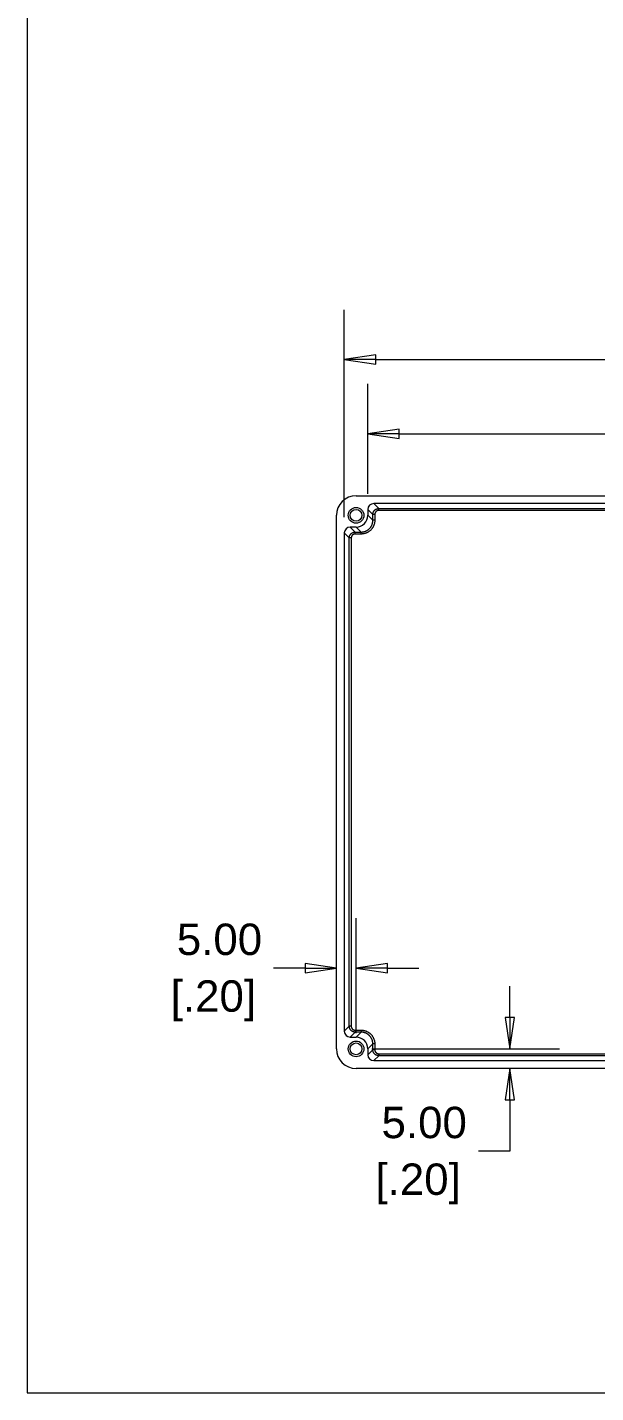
# Model space of a CAD drawing. Header units: millimetres. Extents: x 14 to 1104, y 14 to 850.
# Drawn here: x 30 to 174.8, y 30 to 378 of the extents above; entities that cross this region are included whole.
import ezdxf

# ---------------------------------------------------------------- set-up
doc = ezdxf.new("R2010")
doc.units = ezdxf.units.MM
doc.header["$LTSCALE"] = 4
doc.layers.get('0').update_dxf_attribs({"lineweight": 25})
for name, color, linetype, lineweight in [('Dimension (ANSI)', 7, 'Continuous', 9), ('Sketch Geometry (ANSI)', 7, 'Continuous', 9), ('Visible (ANSI)', 7, 'Continuous', 9), ('Visible Narrow (ANSI)', 7, 'Continuous', 9)]:
    doc.layers.add(name, color=color, linetype=linetype, lineweight=lineweight)
doc.styles.add('Note Text (ANSI)', font='arial.ttf')
doc.dimstyles.new('Default - mm (ANSI)', dxfattribs={"dimscale": 4, "dimtxt": 2, "dimasz": 2, "dimexe": 3.175, "dimexo": 1, "dimgap": 0.8, "dimtad": 0, "dimtih": 1, "dimtoh": 1, "dimrnd": 1e-08, "dimzin": 4, "dimdsep": 46, "dimtxsty": 'Note Text (ANSI)', "dimblk": 'Filled-1', "dimcen": 0.09, "dimdle": 10, "dimclrd": 256, "dimclre": 256, "dimclrt": 256, "dimadec": 1, "dimazin": 0, "dimtfac": 1.524, "dimtofl": 0, "dimtmove": 0, "dimatfit": 3, "dimfxl": 0, "dimtolj": 1, "dimtzin": 0, "dimlwd": -1, "dimlwe": -1, "dimarcsym": 0})

# ---------------------------------------------------------------- blocks, each defined once
blk = doc.blocks.new('Filled-1')
at = {"color": 0}
for p, q in [((0, 0), (-1, 0.15)), ((-1, 0.15), (-1, -0.15)), ((-1, 0), (0, 0)), ((-1, -0.15), (0, 0))]:
    blk.add_line(p, q, dxfattribs=at)
at = {"color": 0, "flags": 128}
blk.add_lwpolyline([(-1, -0.15), (0, 0), (-1, 0.15), (-1, -0.15)], dxfattribs=at)
at = {"color": 0}
blk.add_solid([(-1, -0.15), (0, 0), (-1, 0.15), (-1, -0.15)], dxfattribs=at)
blk = doc.blocks.new('*D20')
at = {"layer": 'Defpoints', "color": 0, "transparency": 16777216}
for p in [(322.76, 274.41), (116.76, 255.13), (322.76, 255.13)]:
    blk.add_point(p, dxfattribs=at)
at = {"layer": 'Dimension (ANSI)', "transparency": 16777216}
for p, q in [((116.76, 259.13), (116.76, 287.11)), ((322.76, 259.13), (322.76, 287.11)), ((124.76, 274.41), (219.66, 274.41)), ((314.76, 274.41), (262.82, 274.41))]:
    blk.add_line(p, q, dxfattribs=at)
at = {"layer": 'Dimension (ANSI)', "transparency": 16777216, "xscale": 8, "yscale": 8, "zscale": 8, "rotation": 180}
blk.add_blockref('Filled-1', (116.76, 274.41), dxfattribs=at)
at = {"layer": 'Dimension (ANSI)', "transparency": 16777216, "xscale": 8, "yscale": 8, "zscale": 8}
blk.add_blockref('Filled-1', (322.76, 274.41), dxfattribs=at)
at = {"layer": 'Dimension (ANSI)', "transparency": 16777216, "char_height": 8, "attachment_point": 5, "style": 'Note Text (ANSI)'}
for s, insert in [('\\A1; 206.00', (241.24, 281.69)), ('\\A1;[8.11]', (241.24, 266.08))]:
    blk.add_mtext(s, dxfattribs=dict(at, insert=insert))
blk = doc.blocks.new('*D23')
at = {"layer": 'Defpoints', "color": 0, "transparency": 16777216}
for p in [(328.76, 293.34), (110.76, 249.13), (328.76, 249.13)]:
    blk.add_point(p, dxfattribs=at)
at = {"layer": 'Dimension (ANSI)', "transparency": 16777216}
for p, q in [((110.76, 253.13), (110.76, 306.04)), ((328.76, 253.13), (328.76, 306.04)), ((118.76, 293.34), (181.79, 293.34)), ((320.76, 293.34), (224.95, 293.34))]:
    blk.add_line(p, q, dxfattribs=at)
at = {"layer": 'Dimension (ANSI)', "transparency": 16777216, "xscale": 8, "yscale": 8, "zscale": 8, "rotation": 180}
blk.add_blockref('Filled-1', (110.76, 293.34), dxfattribs=at)
at = {"layer": 'Dimension (ANSI)', "transparency": 16777216, "xscale": 8, "yscale": 8, "zscale": 8}
blk.add_blockref('Filled-1', (328.76, 293.34), dxfattribs=at)
at = {"layer": 'Dimension (ANSI)', "transparency": 16777216, "char_height": 8, "attachment_point": 5, "style": 'Note Text (ANSI)'}
for s, insert in [('\\A1; 218.00', (203.37, 300.63)), ('\\A1;[8.58]', (203.37, 285.02))]:
    blk.add_mtext(s, dxfattribs=dict(at, insert=insert))
blk = doc.blocks.new('*D24')
at = {"layer": 'Defpoints', "color": 0, "transparency": 16777216}
for p in [(108.76, 138.22), (108.76, 117.63), (113.76, 117.63)]:
    blk.add_point(p, dxfattribs=at)
at = {"layer": 'Dimension (ANSI)', "transparency": 16777216}
for p, q in [((113.76, 121.63), (113.76, 150.92)), ((100.76, 138.22), (92.76, 138.22)), ((121.76, 138.22), (129.76, 138.22))]:
    blk.add_line(p, q, dxfattribs=at)
at = {"layer": 'Dimension (ANSI)', "transparency": 16777216, "xscale": 8, "yscale": 8, "zscale": 8}
blk.add_blockref('Filled-1', (108.76, 138.22), dxfattribs=at)
at = {"layer": 'Dimension (ANSI)', "transparency": 16777216, "xscale": 8, "yscale": 8, "zscale": 8, "rotation": 180}
blk.add_blockref('Filled-1', (113.76, 138.22), dxfattribs=at)
at = {"layer": 'Dimension (ANSI)', "transparency": 16777216, "char_height": 8, "attachment_point": 5, "style": 'Note Text (ANSI)'}
for s, insert in [('\\A1; 5.00', (77.4, 145.51)), ('\\A1;[.20]', (77.4, 129.9))]:
    blk.add_mtext(s, dxfattribs=dict(at, insert=insert))
blk = doc.blocks.new('*D38')
at = {"layer": 'Defpoints', "color": 0, "transparency": 16777216}
for p in [(113.76, 117.63), (152.93, 117.63), (113.76, 112.63)]:
    blk.add_point(p, dxfattribs=at)
at = {"layer": 'Dimension (ANSI)', "transparency": 16777216}
for p, q in [((152.93, 125.63), (152.93, 133.63)), ((117.76, 117.63), (165.63, 117.63)), ((152.93, 104.63), (152.93, 91.53)), ((152.93, 91.53), (144.93, 91.53))]:
    blk.add_line(p, q, dxfattribs=at)
at = {"layer": 'Dimension (ANSI)', "transparency": 16777216, "xscale": 8, "yscale": 8, "zscale": 8}
for p, rotation in [((152.93, 117.63), 270), ((152.93, 112.63), 90)]:
    blk.add_blockref('Filled-1', p, dxfattribs=dict(at, rotation=rotation))
at = {"layer": 'Dimension (ANSI)', "transparency": 16777216, "char_height": 8, "attachment_point": 5, "style": 'Note Text (ANSI)'}
for s, insert in [('\\A1; 5.00', (129.57, 98.82)), ('\\A1;[.20]', (129.57, 83.21))]:
    blk.add_mtext(s, dxfattribs=dict(at, insert=insert))
blk = doc.blocks.new('Borders Hammond Border')
at = {"layer": 'Sketch Geometry (ANSI)'}
for p, q in [((7.5, 208.4), (7.5, 7.5)), ((7.5, 7.5), (271.9, 7.5))]:
    blk.add_line(p, q, dxfattribs=at)

msp = doc.modelspace()

# ---------------------------------------------------------------- linework, layer by layer
at = {"layer": 'Visible (ANSI)'}
for p, q in [((113.759, 258.634), (325.762, 258.634)), ((116.76, 255.135), (116.76, 253.633)), ((215.261, 256.634), (118.26, 256.634)), ((108.76, 117.632), (108.76, 253.636)), ((113.761, 250.634), (112.26, 250.634)), ((110.76, 249.135), (110.76, 122.134)), ((112.26, 120.634), (113.761, 120.634)), ((116.76, 117.635), (116.76, 116.134)), ((325.762, 112.634), (113.759, 112.634)), ((118.26, 114.634), (215.261, 114.634))]:
    msp.add_line(p, q, dxfattribs=at)
for centre, radius in [((113.76, 253.634), 2), ((113.76, 253.634), 1.5), ((113.76, 117.634), 2), ((113.76, 117.634), 1.5)]:
    msp.add_circle(centre, radius, dxfattribs=at)
for centre, major_axis, start_param, end_param in [((113.762, 253.632), (-3.538, 3.538), 5.4981298, 7.0682409), ((118.261, 255.134), (1.061, -1.061), 2.3565371, 3.9266482), ((112.261, 249.134), (1.061, -1.061), 2.3565371, 3.9266482), ((113.759, 253.635), (-2.123, 2.123), 2.3565371, 3.9266482), ((112.261, 122.135), (-1.061, -1.061), 5.4981298, 7.0682409), ((113.759, 117.633), (2.123, 2.123), 5.4981298, 7.0682409), ((113.762, 117.636), (3.538, 3.538), 2.3565371, 3.9266482), ((118.261, 116.135), (-1.061, -1.061), 5.4981298, 7.0682409)]:
    msp.add_ellipse(centre, major_axis=major_axis, ratio=0.999315, start_param=start_param, end_param=end_param, dxfattribs=at)
at = {"layer": 'Visible Narrow (ANSI)'}
for p, q in [((118.031, 253.864), (116.76, 255.135)), ((118.26, 256.634), (119.53, 255.364)), ((119.53, 255.364), (213.991, 255.364)), ((119.53, 254.864), (119.53, 255.364)), ((213.991, 254.864), (119.53, 254.864)), ((112.26, 250.634), (113.53, 249.364)), ((115.032, 249.364), (113.761, 250.634)), ((116.76, 253.633), (118.031, 252.363)), ((118.031, 252.363), (118.031, 253.864)), ((118.531, 253.864), (118.031, 253.864)), ((118.531, 252.363), (118.031, 252.363)), ((118.531, 253.864), (118.531, 252.363)), ((112.031, 247.864), (110.76, 249.135)), ((112.031, 123.404), (112.031, 247.864)), ((112.531, 247.864), (112.031, 247.864)), ((112.531, 247.864), (112.531, 123.404)), ((113.53, 249.364), (115.032, 249.364)), ((113.53, 248.864), (113.53, 249.364)), ((115.032, 248.864), (113.53, 248.864)), ((115.032, 248.864), (115.032, 249.364)), ((110.76, 122.134), (112.031, 123.404)), ((112.531, 123.404), (112.031, 123.404)), ((113.53, 121.904), (112.26, 120.634)), ((113.53, 122.404), (115.032, 122.404)), ((113.53, 122.404), (113.53, 121.904)), ((115.032, 121.904), (113.53, 121.904)), ((113.761, 120.634), (115.032, 121.904)), ((115.032, 122.404), (115.032, 121.904)), ((118.031, 118.906), (116.76, 117.635)), ((118.031, 117.404), (118.031, 118.906)), ((118.531, 118.906), (118.031, 118.906)), ((118.531, 118.906), (118.531, 117.404)), ((116.76, 116.134), (118.031, 117.404)), ((118.531, 117.404), (118.031, 117.404)), ((119.53, 115.904), (118.26, 114.634)), ((119.53, 116.404), (213.991, 116.404)), ((119.53, 116.404), (119.53, 115.904)), ((213.991, 115.904), (119.53, 115.904))]:
    msp.add_line(p, q, dxfattribs=at)
for points in [[(118.031, 253.864), (118.031, 254.743), (118.652, 255.364), (119.53, 255.364)], [(119.53, 254.864), (118.945, 254.864), (118.531, 254.45), (118.531, 253.864)], [(118.531, 252.363), (118.531, 250.313), (117.082, 248.864), (115.032, 248.864)], [(115.032, 249.364), (116.789, 249.364), (118.031, 250.606), (118.031, 252.363)], [(112.031, 247.864), (112.031, 248.743), (112.652, 249.364), (113.53, 249.364)], [(113.53, 248.864), (112.945, 248.864), (112.531, 248.45), (112.531, 247.864)], [(113.53, 121.904), (112.652, 121.905), (112.031, 122.526), (112.031, 123.404)], [(112.531, 123.404), (112.531, 122.818), (112.945, 122.404), (113.53, 122.404)], [(115.032, 122.404), (117.082, 122.404), (118.531, 120.955), (118.531, 118.906)], [(118.031, 118.906), (118.031, 120.663), (116.789, 121.905), (115.032, 121.904)], [(119.53, 115.904), (118.652, 115.905), (118.031, 116.526), (118.031, 117.404)], [(118.531, 117.404), (118.531, 116.818), (118.945, 116.404), (119.53, 116.404)]]:
    msp.add_rational_spline(points, [1, 0.804899337344, 0.804899337344, 1], degree=3, dxfattribs=at)

# ---------------------------------------------------------------- block references
at = {"xscale": 4, "yscale": 4, "zscale": 4}
msp.add_blockref('Borders Hammond Border', (0, 0), dxfattribs=at)

# ---------------------------------------------------------------- dimensions: what is measured, and where the dimension line sits
at = {"layer": 'Dimension (ANSI)'}
for base, p1, p2, angle, text, override, picture, middle in [((328.76, 293.345), (110.76, 249.135), (328.76, 249.135), 180, ' <>\\X[8.58]', {"dimgap": 0.8, "dimtih": 0, "dimtoh": 0, "dimdec": 2, "dimpost": '\\X', "dimtol": 0, "dimlim": 0, "dimtp": 0, "dimtm": 0, "dimtdec": 2, "dimatfit": 1}, '*D23', (203.37, 293.345)), ((322.76, 274.408), (116.76, 255.135), (322.76, 255.135), 180, ' <>\\X[8.11]', {"dimgap": 0.8, "dimtih": 0, "dimtoh": 0, "dimdec": 2, "dimpost": '\\X', "dimtol": 0, "dimlim": 0, "dimtp": 0, "dimtm": 0, "dimtdec": 2, "dimatfit": 1}, '*D20', (241.24, 274.408)), ((108.76, 138.224), (113.76, 117.634), (108.76, 117.632), 180, ' <>\\X[.20]', {"dimgap": 0.8, "dimtih": 0, "dimtoh": 0, "dimdec": 2, "dimpost": '\\X', "dimse2": 1, "dimtol": 0, "dimlim": 0, "dimtp": 0, "dimtm": 0, "dimtdec": 2, "dimatfit": 1}, '*D24', (77.399, 138.224)), ((152.935, 117.634), (113.759, 112.634), (113.76, 117.634), 90, ' <>\\X[.20]', {"dimgap": 0.8, "dimdec": 2, "dimpost": '\\X', "dimse1": 1, "dimtol": 0, "dimlim": 0, "dimtp": 0, "dimtm": 0, "dimtdec": 2, "dimatfit": 1}, '*D38', (129.574, 91.534))]:
    dim = msp.add_linear_dim(base=base, p1=p1, p2=p2, angle=angle, text=text, dimstyle='Default - mm (ANSI)', override=override, dxfattribs=at)
    dim.commit()
    dim.dimension.update_dxf_attribs({"geometry": picture, "text_midpoint": middle, "dimtype": 160})

doc.saveas('drawing.dxf')
